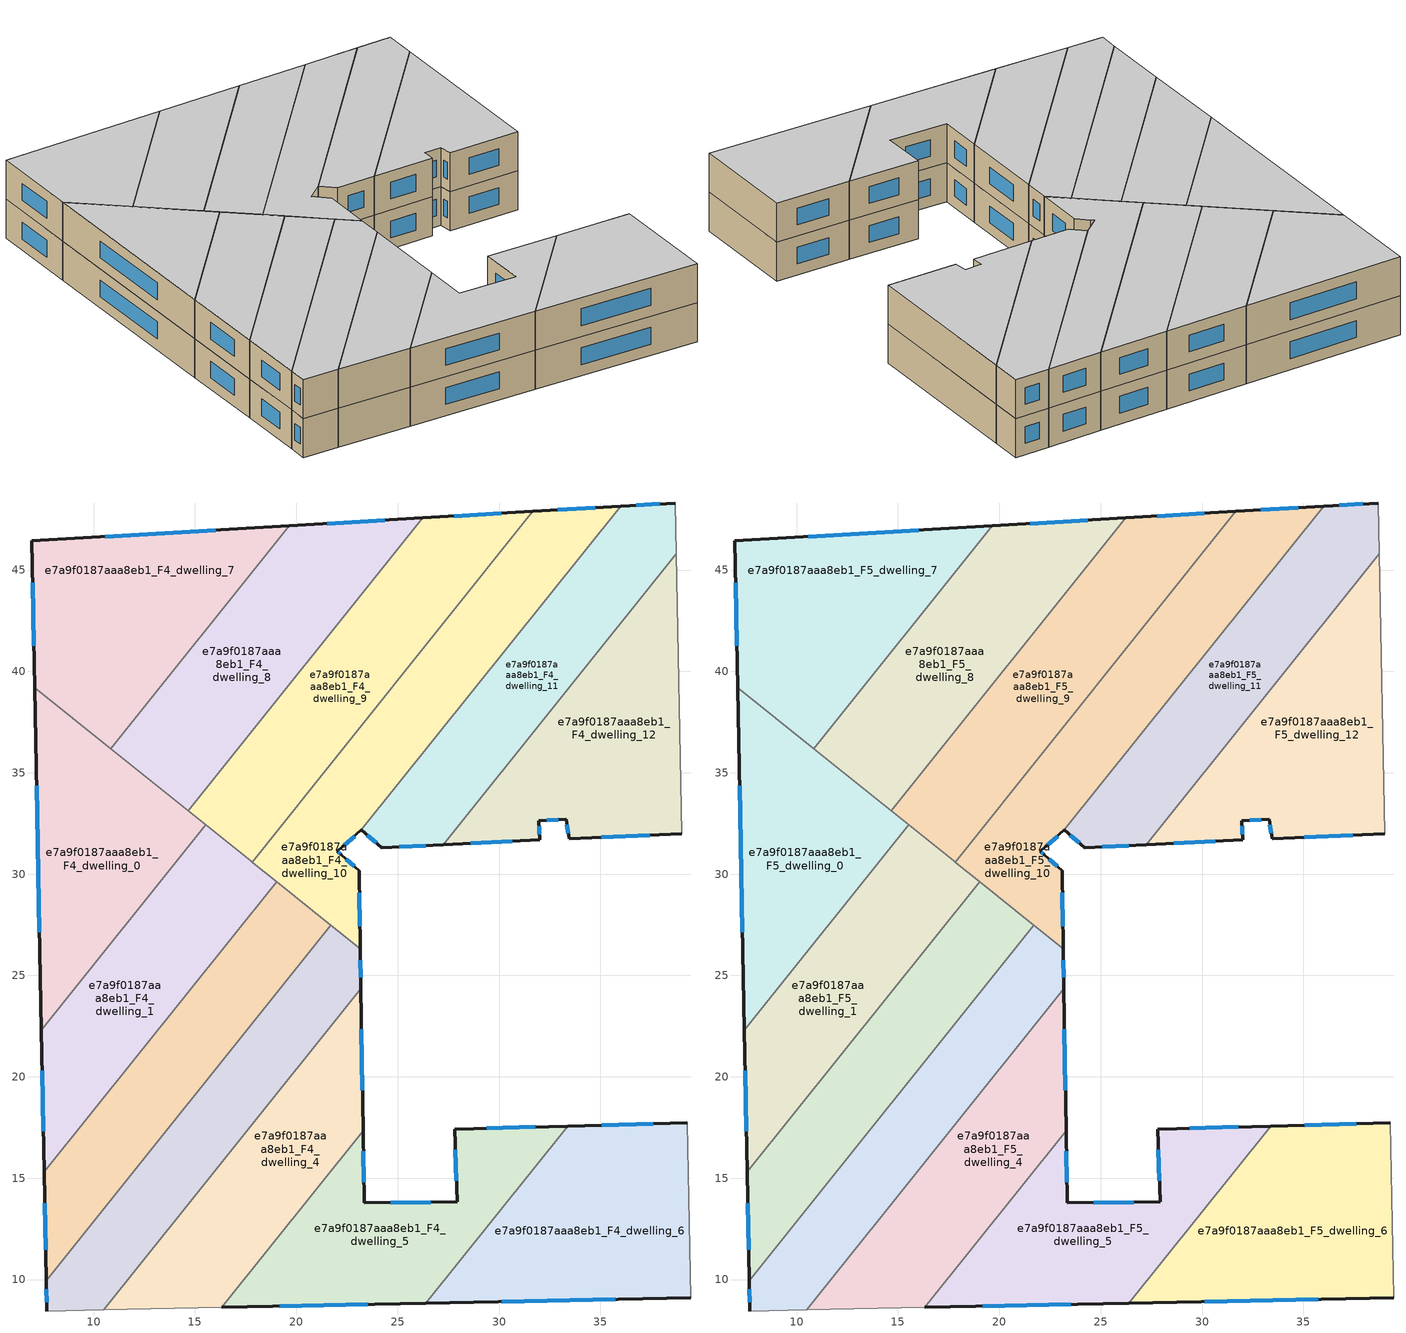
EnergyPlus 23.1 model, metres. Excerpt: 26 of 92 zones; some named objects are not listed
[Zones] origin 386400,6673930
e7a9f0187aaa8eb1_F4_dwelling_0
 floor to e7a9f0187aaa8eb1_F3_dwelling_0 (EU_floor_Construction): 15.53,32.43 7.42,22.3 7.09,39.19 z12
 wall outside (EU_wall_Construction): 7.09,39.19 7.42,22.3 z12:15
 wall to e7a9f0187aaa8eb1_F4_dwelling_1 (EU_wall_Construction): 7.42,22.3 15.53,32.43 z12:15
 wall to e7a9f0187aaa8eb1_F4_dwelling_8 (EU_wall_Construction): 14.67,33.12 10.84,36.18 z12:15
 wall to e7a9f0187aaa8eb1_F4_dwelling_7 (EU_wall_Construction): 10.84,36.18 7.09,39.19 z12:15
 wall to e7a9f0187aaa8eb1_F4_dwelling_9 (EU_wall_Construction): 15.53,32.43 14.67,33.12 z12:15
 window (EU_Window_Construction): 7.18,34.36 7.33,27.13 z12.86:14.14
e7a9f0187aaa8eb1_F4_dwelling_1
 floor to e7a9f0187aaa8eb1_F3_dwelling_1 (EU_floor_Construction): 19.02,29.63 7.56,15.31 7.42,22.3 15.53,32.43 z12
 wall outside (EU_wall_Construction): 7.42,22.3 7.56,15.31 z12:15
 wall to e7a9f0187aaa8eb1_F4_dwelling_2 (EU_wall_Construction): 7.56,15.31 19.02,29.63 z12:15
 wall to e7a9f0187aaa8eb1_F4_dwelling_9 (EU_wall_Construction): 17.82,30.6 17.74,30.66 15.53,32.43 z12:15
 wall to e7a9f0187aaa8eb1_F4_dwelling_10 (EU_wall_Construction): 19.02,29.63 17.86,30.56 17.82,30.59 z12:15
 window (EU_Window_Construction): 7.46,20.3 7.52,17.31 z12.86:14.14
e7a9f0187aaa8eb1_F4_dwelling_10
 floor to e7a9f0187aaa8eb1_F3_dwelling_10 (EU_floor_Construction): 35.99,48.15 23.21,32.18 22.02,31.13 22.22,30.95 23.1,30.17 23.15,26.33 17.86,30.56 17.82,30.59 31.67,47.89 z12
 wall outside (EU_wall_Construction): 35.99,48.15 31.67,47.89 / 23.15,26.33 23.1,30.17 22.22,30.95 22.02,31.13 23.21,32.18 z12:15
 wall to e7a9f0187aaa8eb1_F4_dwelling_9 (EU_wall_Construction): 31.67,47.89 17.82,30.59 z12:15
 wall to e7a9f0187aaa8eb1_F4_dwelling_11 (EU_wall_Construction): 23.21,32.18 35.99,48.15 z12:15
 wall to e7a9f0187aaa8eb1_F4_dwelling_2 (EU_wall_Construction): 19.02,29.63 21.71,27.49 z12:15
 wall to e7a9f0187aaa8eb1_F4_dwelling_3 (EU_wall_Construction): 21.71,27.48 23.15,26.33 z12:15
 window (EU_Window_Construction): 34.76,48.07 32.9,47.96 / 22.36,31.43 22.87,31.88 / 22.16,31 22.08,31.07 / 22.85,30.39 22.47,30.72 / 23.14,27.42 23.11,29.07 z12.86:14.14
e7a9f0187aaa8eb1_F4_dwelling_11
 floor to e7a9f0187aaa8eb1_F3_dwelling_11 (EU_floor_Construction): 38.69,48.3 38.74,45.81 27.25,31.46 24.22,31.3 23.21,32.18 35.99,48.15 z12
 wall outside (EU_wall_Construction): 38.69,48.3 35.99,48.15 / 23.21,32.18 24.22,31.3 27.25,31.46 z12:15
 wall adiabatic (EU_wall_Construction): 38.74,45.81 38.69,48.3 z12:15
 wall to e7a9f0187aaa8eb1_F4_dwelling_12 (EU_wall_Construction): 27.25,31.46 38.74,45.81 z12:15
 window (EU_Window_Construction): 37.92,48.26 36.76,48.19 / 25.09,31.34 26.38,31.41 / 23.5,31.93 23.93,31.55 z12.86:14.14
e7a9f0187aaa8eb1_F4_dwelling_12
 floor to e7a9f0187aaa8eb1_F3_dwelling_12 (EU_floor_Construction): 38.74,45.81 39.01,31.98 33.46,31.74 33.3,32.7 31.97,32.63 32,31.7 27.25,31.46 z12
 wall outside (EU_wall_Construction): 27.25,31.46 32,31.7 31.97,32.63 33.3,32.7 33.46,31.74 39.01,31.98 z12:15
 wall adiabatic (EU_wall_Construction): 39.01,31.98 38.74,45.81 z12:15
 window (EU_Window_Construction): 28.61,31.53 30.64,31.63 / 35.05,31.81 37.42,31.91 / 33.35,32.43 33.42,32.02 / 32.35,32.65 32.92,32.68 / 31.99,31.97 31.98,32.36 z12.86:14.14
e7a9f0187aaa8eb1_F4_dwelling_2
 floor to e7a9f0187aaa8eb1_F3_dwelling_2 (EU_floor_Construction): 21.71,27.49 7.66,9.94 7.56,15.31 19.02,29.63 z12
 wall outside (EU_wall_Construction): 7.56,15.31 7.66,9.94 z12:15
 wall to e7a9f0187aaa8eb1_F4_dwelling_3 (EU_wall_Construction): 7.66,9.94 21.71,27.49 z12:15
 window (EU_Window_Construction): 7.59,13.77 7.63,11.47 z12.86:14.14
e7a9f0187aaa8eb1_F4_dwelling_3
 floor to e7a9f0187aaa8eb1_F3_dwelling_3 (EU_floor_Construction): 23.15,26.33 23.18,24.34 10.5,8.51 7.69,8.45 7.66,9.94 21.71,27.49 z12
 wall outside (EU_wall_Construction): 23.18,24.34 23.15,26.33 / 7.66,9.94 7.69,8.45 z12:15
 wall to e7a9f0187aaa8eb1_F4_dwelling_4 (EU_wall_Construction): 10.5,8.51 23.18,24.34 z12:15
 wall adiabatic (EU_wall_Construction): 7.69,8.45 10.5,8.51 z12:15
 window (EU_Window_Construction): 23.17,24.91 23.16,25.76 / 7.67,9.51 7.68,8.88 z12.86:14.14
e7a9f0187aaa8eb1_F4_dwelling_4
 floor to e7a9f0187aaa8eb1_F3_dwelling_4 (EU_floor_Construction): 23.18,24.34 23.29,17.34 16.31,8.63 10.5,8.51 z12
 wall outside (EU_wall_Construction): 23.29,17.34 23.18,24.34 z12:15
 wall to e7a9f0187aaa8eb1_F4_dwelling_5 (EU_wall_Construction): 16.31,8.63 23.29,17.34 z12:15
 wall adiabatic (EU_wall_Construction): 10.5,8.51 16.31,8.63 z12:15
 window (EU_Window_Construction): 23.26,19.34 23.21,22.34 z12.86:14.14
e7a9f0187aaa8eb1_F4_dwelling_5
 floor to e7a9f0187aaa8eb1_F3_dwelling_5 (EU_floor_Construction): 33.39,17.58 26.39,8.83 16.31,8.63 23.29,17.34 23.34,13.78 27.93,13.84 27.8,17.42 z12
 wall outside (EU_wall_Construction): 16.31,8.63 26.39,8.83 / 33.39,17.58 27.8,17.42 27.93,13.84 23.34,13.78 23.29,17.34 z12:15
 wall to e7a9f0187aaa8eb1_F4_dwelling_6 (EU_wall_Construction): 26.39,8.83 33.39,17.58 z12:15
 window (EU_Window_Construction): 19.19,8.69 23.51,8.77 / 23.33,14.8 23.3,16.32 / 26.62,13.82 24.65,13.8 / 27.84,16.4 27.89,14.86 / 31.79,17.53 29.4,17.47 z12.86:14.14
e7a9f0187aaa8eb1_F4_dwelling_6
 floor to e7a9f0187aaa8eb1_F3_dwelling_6 (EU_floor_Construction): 39.29,17.73 39.46,9.1 26.39,8.83 33.39,17.58 z12
 wall outside (EU_wall_Construction): 26.39,8.83 39.46,9.1 / 39.29,17.73 33.39,17.58 z12:15
 wall adiabatic (EU_wall_Construction): 39.46,9.1 39.29,17.73 z12:15
 window (EU_Window_Construction): 30.12,8.91 35.72,9.03 / 37.6,17.69 35.07,17.62 z12.86:14.14
e7a9f0187aaa8eb1_F4_dwelling_7
 floor to e7a9f0187aaa8eb1_F3_dwelling_7 (EU_floor_Construction): 19.65,47.18 10.84,36.18 7.09,39.19 6.95,46.43 z12
 wall outside (EU_wall_Construction): 19.65,47.18 6.95,46.43 7.09,39.19 z12:15
 wall to e7a9f0187aaa8eb1_F4_dwelling_8 (EU_wall_Construction): 10.84,36.18 19.65,47.18 z12:15
 window (EU_Window_Construction): 6.99,44.36 7.05,41.26 / 16.02,46.97 10.58,46.65 z12.86:14.14
e7a9f0187aaa8eb1_F4_dwelling_8
 floor to e7a9f0187aaa8eb1_F3_dwelling_8 (EU_floor_Construction): 26.24,47.57 14.67,33.12 10.84,36.18 19.65,47.18 z12
 wall outside (EU_wall_Construction): 26.24,47.57 19.65,47.18 z12:15
 wall to e7a9f0187aaa8eb1_F4_dwelling_9 (EU_wall_Construction): 14.67,33.12 26.24,47.57 z12:15
 window (EU_Window_Construction): 24.35,47.46 21.53,47.29 z12.86:14.14
e7a9f0187aaa8eb1_F4_dwelling_9
 floor to e7a9f0187aaa8eb1_F3_dwelling_9 (EU_floor_Construction): 31.67,47.89 17.82,30.59 17.74,30.66 14.67,33.12 26.24,47.57 z12
 wall outside (EU_wall_Construction): 31.67,47.89 26.24,47.57 z12:15
 window (EU_Window_Construction): 30.12,47.8 27.79,47.66 z12.86:14.14
e7a9f0187aaa8eb1_F5_dwelling_0
 floor to e7a9f0187aaa8eb1_F4_dwelling_0 (EU_floor_Construction): 15.53,32.43 7.42,22.3 7.09,39.19 z15
 wall outside (EU_wall_Construction): 7.09,39.19 7.42,22.3 z15:18
 wall to e7a9f0187aaa8eb1_F5_dwelling_1 (EU_wall_Construction): 7.42,22.3 15.53,32.43 z15:18
 wall to e7a9f0187aaa8eb1_F5_dwelling_8 (EU_wall_Construction): 14.67,33.12 10.84,36.18 z15:18
 wall to e7a9f0187aaa8eb1_F5_dwelling_7 (EU_wall_Construction): 10.84,36.18 7.09,39.19 z15:18
 wall to e7a9f0187aaa8eb1_F5_dwelling_9 (EU_wall_Construction): 15.53,32.43 14.67,33.12 z15:18
 window (EU_Window_Construction): 7.18,34.36 7.33,27.13 z15.86:17.14
 ceiling to e7a9f0187aaa8eb1_F6_dwelling_0 (EU_floor_Construction): 7.42,22.3 15.53,32.43 7.09,39.19 z18
e7a9f0187aaa8eb1_F5_dwelling_1
 floor to e7a9f0187aaa8eb1_F4_dwelling_1 (EU_floor_Construction): 19.02,29.63 7.56,15.31 7.42,22.3 15.53,32.43 z15
 wall outside (EU_wall_Construction): 7.42,22.3 7.56,15.31 z15:18
 wall to e7a9f0187aaa8eb1_F5_dwelling_2 (EU_wall_Construction): 7.56,15.31 19.02,29.63 z15:18
 wall to e7a9f0187aaa8eb1_F5_dwelling_9 (EU_wall_Construction): 17.82,30.6 17.74,30.66 15.53,32.43 z15:18
 wall to e7a9f0187aaa8eb1_F5_dwelling_10 (EU_wall_Construction): 19.02,29.63 17.86,30.56 17.82,30.59 z15:18
 window (EU_Window_Construction): 7.46,20.3 7.52,17.31 z15.86:17.14
 ceiling to e7a9f0187aaa8eb1_F6_dwelling_1 (EU_floor_Construction): 7.56,15.31 19.02,29.63 15.53,32.43 7.42,22.3 z18
e7a9f0187aaa8eb1_F5_dwelling_10
 floor to e7a9f0187aaa8eb1_F4_dwelling_10 (EU_floor_Construction): 35.99,48.15 23.21,32.18 22.02,31.13 22.22,30.95 23.1,30.17 23.15,26.33 17.86,30.56 17.82,30.59 31.67,47.89 z15
 wall outside (EU_wall_Construction): 35.99,48.15 31.67,47.89 / 23.15,26.33 23.1,30.17 22.22,30.95 22.02,31.13 23.21,32.18 z15:18
 wall to e7a9f0187aaa8eb1_F5_dwelling_9 (EU_wall_Construction): 31.67,47.89 17.82,30.59 z15:18
 wall to e7a9f0187aaa8eb1_F5_dwelling_11 (EU_wall_Construction): 23.21,32.18 35.99,48.15 z15:18
 wall to e7a9f0187aaa8eb1_F5_dwelling_2 (EU_wall_Construction): 19.02,29.63 21.71,27.49 z15:18
 wall to e7a9f0187aaa8eb1_F5_dwelling_3 (EU_wall_Construction): 21.71,27.48 23.15,26.33 z15:18
 window (EU_Window_Construction): 34.76,48.07 32.9,47.96 / 22.36,31.43 22.87,31.88 / 22.16,31 22.08,31.07 / 22.85,30.39 22.47,30.72 / 23.14,27.42 23.11,29.07 z15.86:17.14
 ceiling to e7a9f0187aaa8eb1_F6_dwelling_10 (EU_floor_Construction): 23.15,26.33 23.1,30.17 22.22,30.95 22.02,31.13 23.21,32.18 35.99,48.15 31.67,47.89 17.82,30.59 17.86,30.56 z18
e7a9f0187aaa8eb1_F5_dwelling_11
 floor to e7a9f0187aaa8eb1_F4_dwelling_11 (EU_floor_Construction): 38.69,48.3 38.74,45.81 27.25,31.46 24.22,31.3 23.21,32.18 35.99,48.15 z15
 wall outside (EU_wall_Construction): 38.69,48.3 35.99,48.15 / 23.21,32.18 24.22,31.3 27.25,31.46 z15:18
 wall adiabatic (EU_wall_Construction): 38.74,45.81 38.69,48.3 z15:18
 wall to e7a9f0187aaa8eb1_F5_dwelling_12 (EU_wall_Construction): 27.25,31.46 38.74,45.81 z15:18
 window (EU_Window_Construction): 37.92,48.26 36.76,48.19 / 25.09,31.34 26.38,31.41 / 23.5,31.93 23.93,31.55 z15.86:17.14
 ceiling to e7a9f0187aaa8eb1_F6_dwelling_11 (EU_floor_Construction): 27.25,31.46 38.74,45.81 38.69,48.3 35.99,48.15 23.21,32.18 24.22,31.3 z18
e7a9f0187aaa8eb1_F5_dwelling_12
 floor to e7a9f0187aaa8eb1_F4_dwelling_12 (EU_floor_Construction): 38.74,45.81 39.01,31.98 33.46,31.74 33.3,32.7 31.97,32.63 32,31.7 27.25,31.46 z15
 wall outside (EU_wall_Construction): 27.25,31.46 32,31.7 31.97,32.63 33.3,32.7 33.46,31.74 39.01,31.98 z15:18
 wall adiabatic (EU_wall_Construction): 39.01,31.98 38.74,45.81 z15:18
 window (EU_Window_Construction): 28.61,31.53 30.64,31.63 / 35.05,31.81 37.42,31.91 / 33.35,32.43 33.42,32.02 / 32.35,32.65 32.92,32.68 / 31.99,31.97 31.98,32.36 z15.86:17.14
 ceiling to e7a9f0187aaa8eb1_F6_dwelling_12 (EU_floor_Construction): 39.01,31.98 38.74,45.81 27.25,31.46 32,31.7 31.97,32.63 33.3,32.7 33.46,31.74 z18
e7a9f0187aaa8eb1_F5_dwelling_2
 floor to e7a9f0187aaa8eb1_F4_dwelling_2 (EU_floor_Construction): 21.71,27.49 7.66,9.94 7.56,15.31 19.02,29.63 z15
 wall outside (EU_wall_Construction): 7.56,15.31 7.66,9.94 z15:18
 wall to e7a9f0187aaa8eb1_F5_dwelling_3 (EU_wall_Construction): 7.66,9.94 21.71,27.49 z15:18
 window (EU_Window_Construction): 7.59,13.77 7.63,11.47 z15.86:17.14
 ceiling to e7a9f0187aaa8eb1_F6_dwelling_2 (EU_floor_Construction): 7.66,9.94 21.71,27.49 19.02,29.63 7.56,15.31 z18
e7a9f0187aaa8eb1_F5_dwelling_3
 floor to e7a9f0187aaa8eb1_F4_dwelling_3 (EU_floor_Construction): 23.15,26.33 23.18,24.34 10.5,8.51 7.69,8.45 7.66,9.94 21.71,27.49 z15
 wall outside (EU_wall_Construction): 23.18,24.34 23.15,26.33 / 7.66,9.94 7.69,8.45 z15:18
 wall to e7a9f0187aaa8eb1_F5_dwelling_4 (EU_wall_Construction): 10.5,8.51 23.18,24.34 z15:18
 wall adiabatic (EU_wall_Construction): 7.69,8.45 10.5,8.51 z15:18
 window (EU_Window_Construction): 23.17,24.91 23.16,25.76 / 7.67,9.51 7.68,8.88 z15.86:17.14
 ceiling to e7a9f0187aaa8eb1_F6_dwelling_3 (EU_floor_Construction): 10.5,8.51 23.18,24.34 23.15,26.33 21.71,27.49 7.66,9.94 7.69,8.45 z18
e7a9f0187aaa8eb1_F5_dwelling_4
 floor to e7a9f0187aaa8eb1_F4_dwelling_4 (EU_floor_Construction): 23.18,24.34 23.29,17.34 16.31,8.63 10.5,8.51 z15
 wall outside (EU_wall_Construction): 23.29,17.34 23.18,24.34 z15:18
 wall to e7a9f0187aaa8eb1_F5_dwelling_5 (EU_wall_Construction): 16.31,8.63 23.29,17.34 z15:18
 wall adiabatic (EU_wall_Construction): 10.5,8.51 16.31,8.63 z15:18
 window (EU_Window_Construction): 23.26,19.34 23.21,22.34 z15.86:17.14
 ceiling to e7a9f0187aaa8eb1_F6_dwelling_4 (EU_floor_Construction): 16.31,8.63 23.29,17.34 23.18,24.34 10.5,8.51 z18
e7a9f0187aaa8eb1_F5_dwelling_5
 floor to e7a9f0187aaa8eb1_F4_dwelling_5 (EU_floor_Construction): 33.39,17.58 26.39,8.83 16.31,8.63 23.29,17.34 23.34,13.78 27.93,13.84 27.8,17.42 z15
 wall outside (EU_wall_Construction): 16.31,8.63 26.39,8.83 / 33.39,17.58 27.8,17.42 27.93,13.84 23.34,13.78 23.29,17.34 z15:18
 wall to e7a9f0187aaa8eb1_F5_dwelling_6 (EU_wall_Construction): 26.39,8.83 33.39,17.58 z15:18
 window (EU_Window_Construction): 19.19,8.69 23.51,8.77 / 23.33,14.8 23.3,16.32 / 26.62,13.82 24.65,13.8 / 27.84,16.4 27.89,14.86 / 31.79,17.53 29.4,17.47 z15.86:17.14
 ceiling to e7a9f0187aaa8eb1_F6_dwelling_5 (EU_floor_Construction): 26.39,8.83 33.39,17.58 27.8,17.42 27.93,13.84 23.34,13.78 23.29,17.34 16.31,8.63 z18
e7a9f0187aaa8eb1_F5_dwelling_6
 floor to e7a9f0187aaa8eb1_F4_dwelling_6 (EU_floor_Construction): 39.29,17.73 39.46,9.1 26.39,8.83 33.39,17.58 z15
 wall outside (EU_wall_Construction): 26.39,8.83 39.46,9.1 / 39.29,17.73 33.39,17.58 z15:18
 wall adiabatic (EU_wall_Construction): 39.46,9.1 39.29,17.73 z15:18
 window (EU_Window_Construction): 30.12,8.91 35.72,9.03 / 37.6,17.69 35.07,17.62 z15.86:17.14
 ceiling to e7a9f0187aaa8eb1_F6_dwelling_6 (EU_floor_Construction): 39.46,9.1 39.29,17.73 33.39,17.58 26.39,8.83 z18
e7a9f0187aaa8eb1_F5_dwelling_7
 floor to e7a9f0187aaa8eb1_F4_dwelling_7 (EU_floor_Construction): 19.65,47.18 10.84,36.18 7.09,39.19 6.95,46.43 z15
 wall outside (EU_wall_Construction): 19.65,47.18 6.95,46.43 7.09,39.19 z15:18
 wall to e7a9f0187aaa8eb1_F5_dwelling_8 (EU_wall_Construction): 10.84,36.18 19.65,47.18 z15:18
 window (EU_Window_Construction): 6.99,44.36 7.05,41.26 / 16.02,46.97 10.58,46.65 z15.86:17.14
 ceiling to e7a9f0187aaa8eb1_F6_dwelling_7 (EU_floor_Construction): 10.84,36.18 19.65,47.18 6.95,46.43 7.09,39.19 z18
e7a9f0187aaa8eb1_F5_dwelling_8
 floor to e7a9f0187aaa8eb1_F4_dwelling_8 (EU_floor_Construction): 26.24,47.57 14.67,33.12 10.84,36.18 19.65,47.18 z15
 wall outside (EU_wall_Construction): 26.24,47.57 19.65,47.18 z15:18
 wall to e7a9f0187aaa8eb1_F5_dwelling_9 (EU_wall_Construction): 14.67,33.12 26.24,47.57 z15:18
 window (EU_Window_Construction): 24.35,47.46 21.53,47.29 z15.86:17.14
 ceiling to e7a9f0187aaa8eb1_F6_dwelling_8 (EU_floor_Construction): 14.67,33.12 26.24,47.57 19.65,47.18 10.84,36.18 z18
e7a9f0187aaa8eb1_F5_dwelling_9
 floor to e7a9f0187aaa8eb1_F4_dwelling_9 (EU_floor_Construction): 31.67,47.89 17.82,30.59 17.74,30.66 14.67,33.12 26.24,47.57 z15
 wall outside (EU_wall_Construction): 31.67,47.89 26.24,47.57 z15:18
 window (EU_Window_Construction): 30.12,47.8 27.79,47.66 z15.86:17.14
 ceiling to e7a9f0187aaa8eb1_F6_dwelling_9 (EU_floor_Construction): 17.82,30.59 31.67,47.89 26.24,47.57 14.67,33.12 17.74,30.66 z18
[Building]
EU S2 Campaign: North Axis=0; Terrain=City; Solar Distribution=FullExterior
[Site:Location]
Helsinki-Vantaa.AP: Latitude=60.317; Longitude=24.963; Time Zone=2; Elevation=54.6
[SizingPeriod:WeatherFileDays]
AnnualSizingPeriod: Begin Month=1; Begin Day of Month=1; End Month=12; End Day of Month=31; Day of Week for Start Day=Monday; Use Weather File Daylight Saving Period=No; Use Weather File Rain and Snow Indicators=No
[MATERIAL]
EU_InternalMass_Material: Roughness=MediumRough; Thickness=0.1; Conductivity=1; Density=1800; Specific Heat=900; Thermal Absorptance=0.9; Solar Absorptance=0.7; Visible Absorptance=0.7
[MATERIAL:NOMASS] Roughness=MediumRough; Thermal Absorptance=0.9; Solar Absorptance=0.7; Visible Absorptance=0.7
Name | Thermal Resistance
EU_wall_NoMass | 1.10183
EU_floor_NoMass | 1.70606
[WINDOWMATERIAL:SIMPLEGLAZINGSYSTEM]
EU_Window_SimpleGlazing: UFactor=3.11035; Solar Heat Gain Coefficient=0.8; Visible Transmittance=0.8
[CONSTRUCTION]
EU_wall_Construction: EU_wall_NoMass
EU_floor_Construction: EU_floor_NoMass
EU_Window_Construction: EU_Window_SimpleGlazing
EU_InternalMass_Construction: EU_InternalMass_Material
[ZONE] Type=1; Multiplier=1; Ceiling Height=autocalculate; Floor Area=autocalculate; Part of Total Floor Area=Yes
Name | Volume
e7a9f0187aaa8eb1_F4_dwelling_0; e7a9f0187aaa8eb1_F5_dwelling_0 | 210.416
e7a9f0187aaa8eb1_F4_dwelling_1; e7a9f0187aaa8eb1_F5_dwelling_1 | 210.393
e7a9f0187aaa8eb1_F4_dwelling_10; e7a9f0187aaa8eb1_F5_dwelling_10 | 248.413
e7a9f0187aaa8eb1_F4_dwelling_11; e7a9f0187aaa8eb1_F5_dwelling_11 | 224.446
e7a9f0187aaa8eb1_F4_dwelling_12; e7a9f0187aaa8eb1_F5_dwelling_12 | 239.722
e7a9f0187aaa8eb1_F4_dwelling_2; e7a9f0187aaa8eb1_F5_dwelling_2 | 210.441
e7a9f0187aaa8eb1_F4_dwelling_3; e7a9f0187aaa8eb1_F5_dwelling_3 | 210.337
e7a9f0187aaa8eb1_F4_dwelling_4; e7a9f0187aaa8eb1_F5_dwelling_4 | 210.442
e7a9f0187aaa8eb1_F4_dwelling_5; e7a9f0187aaa8eb1_F5_dwelling_5 | 210.401
e7a9f0187aaa8eb1_F4_dwelling_6; e7a9f0187aaa8eb1_F5_dwelling_6 | 244.841
e7a9f0187aaa8eb1_F4_dwelling_7; e7a9f0187aaa8eb1_F5_dwelling_7 | 239.71
e7a9f0187aaa8eb1_F4_dwelling_8; e7a9f0187aaa8eb1_F5_dwelling_8 | 239.759
e7a9f0187aaa8eb1_F4_dwelling_9; e7a9f0187aaa8eb1_F5_dwelling_9 | 246.39
[INTERNALMASS] Construction=EU_InternalMass_Construction
Name | Zone or ZoneList | Surface Area
e7a9f0187aaa8eb1_F4_dwelling_0_EU_InternalMass | e7a9f0187aaa8eb1_F4_dwelling_0 | 70.139
e7a9f0187aaa8eb1_F4_dwelling_1_EU_InternalMass | e7a9f0187aaa8eb1_F4_dwelling_1 | 70.1312
e7a9f0187aaa8eb1_F4_dwelling_2_EU_InternalMass | e7a9f0187aaa8eb1_F4_dwelling_2 | 70.1471
e7a9f0187aaa8eb1_F4_dwelling_3_EU_InternalMass | e7a9f0187aaa8eb1_F4_dwelling_3 | 70.1124
e7a9f0187aaa8eb1_F4_dwelling_4_EU_InternalMass | e7a9f0187aaa8eb1_F4_dwelling_4 | 70.1472
e7a9f0187aaa8eb1_F4_dwelling_5_EU_InternalMass | e7a9f0187aaa8eb1_F4_dwelling_5 | 70.1334
e7a9f0187aaa8eb1_F4_dwelling_6_EU_InternalMass | e7a9f0187aaa8eb1_F4_dwelling_6 | 81.6139
e7a9f0187aaa8eb1_F4_dwelling_7_EU_InternalMass | e7a9f0187aaa8eb1_F4_dwelling_7 | 79.9035
e7a9f0187aaa8eb1_F4_dwelling_8_EU_InternalMass | e7a9f0187aaa8eb1_F4_dwelling_8 | 79.9198
e7a9f0187aaa8eb1_F4_dwelling_9_EU_InternalMass | e7a9f0187aaa8eb1_F4_dwelling_9 | 82.1345
e7a9f0187aaa8eb1_F4_dwelling_10_EU_InternalMass | e7a9f0187aaa8eb1_F4_dwelling_10 | 82.8001
e7a9f0187aaa8eb1_F4_dwelling_11_EU_InternalMass | e7a9f0187aaa8eb1_F4_dwelling_11 | 74.8151
e7a9f0187aaa8eb1_F4_dwelling_12_EU_InternalMass | e7a9f0187aaa8eb1_F4_dwelling_12 | 79.9078
e7a9f0187aaa8eb1_F5_dwelling_0_EU_InternalMass | e7a9f0187aaa8eb1_F5_dwelling_0 | 70.139
e7a9f0187aaa8eb1_F5_dwelling_1_EU_InternalMass | e7a9f0187aaa8eb1_F5_dwelling_1 | 70.1312
e7a9f0187aaa8eb1_F5_dwelling_2_EU_InternalMass | e7a9f0187aaa8eb1_F5_dwelling_2 | 70.1471
e7a9f0187aaa8eb1_F5_dwelling_3_EU_InternalMass | e7a9f0187aaa8eb1_F5_dwelling_3 | 70.1124
e7a9f0187aaa8eb1_F5_dwelling_4_EU_InternalMass | e7a9f0187aaa8eb1_F5_dwelling_4 | 70.1472
e7a9f0187aaa8eb1_F5_dwelling_5_EU_InternalMass | e7a9f0187aaa8eb1_F5_dwelling_5 | 70.1334
e7a9f0187aaa8eb1_F5_dwelling_6_EU_InternalMass | e7a9f0187aaa8eb1_F5_dwelling_6 | 81.6139
e7a9f0187aaa8eb1_F5_dwelling_7_EU_InternalMass | e7a9f0187aaa8eb1_F5_dwelling_7 | 79.9035
e7a9f0187aaa8eb1_F5_dwelling_8_EU_InternalMass | e7a9f0187aaa8eb1_F5_dwelling_8 | 79.9198
e7a9f0187aaa8eb1_F5_dwelling_9_EU_InternalMass | e7a9f0187aaa8eb1_F5_dwelling_9 | 82.1345
e7a9f0187aaa8eb1_F5_dwelling_10_EU_InternalMass | e7a9f0187aaa8eb1_F5_dwelling_10 | 82.8001
e7a9f0187aaa8eb1_F5_dwelling_11_EU_InternalMass | e7a9f0187aaa8eb1_F5_dwelling_11 | 74.8151
e7a9f0187aaa8eb1_F5_dwelling_12_EU_InternalMass | e7a9f0187aaa8eb1_F5_dwelling_12 | 79.9078
[OTHEREQUIPMENT] Fuel Type=Electricity; Design Level Calculation Method=Watts/Area; Power per Zone Floor Area=1; Fraction Latent=0; Fraction Radiant=0; Fraction Lost=0; Carbon Dioxide Generation Rate=0; EndUse Subcategory=EU_Step8_InternalGains
Name | Zone or ZoneList or Space or SpaceList | Schedule
EU_Step8_InternalGain_e7a9f0187aaa8eb1_F4_dwelling_0_f000 | e7a9f0187aaa8eb1_F4_dwelling_0 | EU_Step8_GainSchedule_e7a9f0187aaa8eb1_F4_dwelling_0_f000
EU_Step8_InternalGain_e7a9f0187aaa8eb1_F4_dwelling_1_f000 | e7a9f0187aaa8eb1_F4_dwelling_1 | EU_Step8_GainSchedule_e7a9f0187aaa8eb1_F4_dwelling_1_f000
EU_Step8_InternalGain_e7a9f0187aaa8eb1_F4_dwelling_2_f000 | e7a9f0187aaa8eb1_F4_dwelling_2 | EU_Step8_GainSchedule_e7a9f0187aaa8eb1_F4_dwelling_2_f000
EU_Step8_InternalGain_e7a9f0187aaa8eb1_F4_dwelling_3_f000 | e7a9f0187aaa8eb1_F4_dwelling_3 | EU_Step8_GainSchedule_e7a9f0187aaa8eb1_F4_dwelling_3_f000
EU_Step8_InternalGain_e7a9f0187aaa8eb1_F4_dwelling_4_f000 | e7a9f0187aaa8eb1_F4_dwelling_4 | EU_Step8_GainSchedule_e7a9f0187aaa8eb1_F4_dwelling_4_f000
EU_Step8_InternalGain_e7a9f0187aaa8eb1_F4_dwelling_5_f000 | e7a9f0187aaa8eb1_F4_dwelling_5 | EU_Step8_GainSchedule_e7a9f0187aaa8eb1_F4_dwelling_5_f000
EU_Step8_InternalGain_e7a9f0187aaa8eb1_F4_dwelling_6_f000 | e7a9f0187aaa8eb1_F4_dwelling_6 | EU_Step8_GainSchedule_e7a9f0187aaa8eb1_F4_dwelling_6_f000
EU_Step8_InternalGain_e7a9f0187aaa8eb1_F4_dwelling_7_f000 | e7a9f0187aaa8eb1_F4_dwelling_7 | EU_Step8_GainSchedule_e7a9f0187aaa8eb1_F4_dwelling_7_f000
EU_Step8_InternalGain_e7a9f0187aaa8eb1_F4_dwelling_8_f000 | e7a9f0187aaa8eb1_F4_dwelling_8 | EU_Step8_GainSchedule_e7a9f0187aaa8eb1_F4_dwelling_8_f000
EU_Step8_InternalGain_e7a9f0187aaa8eb1_F4_dwelling_9_f000 | e7a9f0187aaa8eb1_F4_dwelling_9 | EU_Step8_GainSchedule_e7a9f0187aaa8eb1_F4_dwelling_9_f000
EU_Step8_InternalGain_e7a9f0187aaa8eb1_F4_dwelling_10_f000 | e7a9f0187aaa8eb1_F4_dwelling_10 | EU_Step8_GainSchedule_e7a9f0187aaa8eb1_F4_dwelling_10_f000
EU_Step8_InternalGain_e7a9f0187aaa8eb1_F4_dwelling_11_f000 | e7a9f0187aaa8eb1_F4_dwelling_11 | EU_Step8_GainSchedule_e7a9f0187aaa8eb1_F4_dwelling_11_f000
EU_Step8_InternalGain_e7a9f0187aaa8eb1_F4_dwelling_12_f000 | e7a9f0187aaa8eb1_F4_dwelling_12 | EU_Step8_GainSchedule_e7a9f0187aaa8eb1_F4_dwelling_12_f000
EU_Step8_InternalGain_e7a9f0187aaa8eb1_F5_dwelling_0_f000 | e7a9f0187aaa8eb1_F5_dwelling_0 | EU_Step8_GainSchedule_e7a9f0187aaa8eb1_F5_dwelling_0_f000
EU_Step8_InternalGain_e7a9f0187aaa8eb1_F5_dwelling_1_f000 | e7a9f0187aaa8eb1_F5_dwelling_1 | EU_Step8_GainSchedule_e7a9f0187aaa8eb1_F5_dwelling_1_f000
EU_Step8_InternalGain_e7a9f0187aaa8eb1_F5_dwelling_2_f000 | e7a9f0187aaa8eb1_F5_dwelling_2 | EU_Step8_GainSchedule_e7a9f0187aaa8eb1_F5_dwelling_2_f000
EU_Step8_InternalGain_e7a9f0187aaa8eb1_F5_dwelling_3_f000 | e7a9f0187aaa8eb1_F5_dwelling_3 | EU_Step8_GainSchedule_e7a9f0187aaa8eb1_F5_dwelling_3_f000
EU_Step8_InternalGain_e7a9f0187aaa8eb1_F5_dwelling_4_f000 | e7a9f0187aaa8eb1_F5_dwelling_4 | EU_Step8_GainSchedule_e7a9f0187aaa8eb1_F5_dwelling_4_f000
EU_Step8_InternalGain_e7a9f0187aaa8eb1_F5_dwelling_5_f000 | e7a9f0187aaa8eb1_F5_dwelling_5 | EU_Step8_GainSchedule_e7a9f0187aaa8eb1_F5_dwelling_5_f000
EU_Step8_InternalGain_e7a9f0187aaa8eb1_F5_dwelling_6_f000 | e7a9f0187aaa8eb1_F5_dwelling_6 | EU_Step8_GainSchedule_e7a9f0187aaa8eb1_F5_dwelling_6_f000
EU_Step8_InternalGain_e7a9f0187aaa8eb1_F5_dwelling_7_f000 | e7a9f0187aaa8eb1_F5_dwelling_7 | EU_Step8_GainSchedule_e7a9f0187aaa8eb1_F5_dwelling_7_f000
EU_Step8_InternalGain_e7a9f0187aaa8eb1_F5_dwelling_8_f000 | e7a9f0187aaa8eb1_F5_dwelling_8 | EU_Step8_GainSchedule_e7a9f0187aaa8eb1_F5_dwelling_8_f000
EU_Step8_InternalGain_e7a9f0187aaa8eb1_F5_dwelling_9_f000 | e7a9f0187aaa8eb1_F5_dwelling_9 | EU_Step8_GainSchedule_e7a9f0187aaa8eb1_F5_dwelling_9_f000
EU_Step8_InternalGain_e7a9f0187aaa8eb1_F5_dwelling_10_f000 | e7a9f0187aaa8eb1_F5_dwelling_10 | EU_Step8_GainSchedule_e7a9f0187aaa8eb1_F5_dwelling_10_f000
EU_Step8_InternalGain_e7a9f0187aaa8eb1_F5_dwelling_11_f000 | e7a9f0187aaa8eb1_F5_dwelling_11 | EU_Step8_GainSchedule_e7a9f0187aaa8eb1_F5_dwelling_11_f000
EU_Step8_InternalGain_e7a9f0187aaa8eb1_F5_dwelling_12_f000 | e7a9f0187aaa8eb1_F5_dwelling_12 | EU_Step8_GainSchedule_e7a9f0187aaa8eb1_F5_dwelling_12_f000
[ZONEVENTILATION:DESIGNFLOWRATE] Schedule=EU_AlwaysOn; Design Flow Rate Calculation Method=AirChanges/Hour; Air Changes per Hour=0.756316; Ventilation Type=Natural; Fan Pressure Rise=0; Fan Total Efficiency=1; Constant Term Coefficient=1; Temperature Term Coefficient=0; Velocity Term Coefficient=0; Velocity Squared Term Coefficient=0; Minimum Indoor Temperature=-100; Maximum Indoor Temperature=100; Delta Temperature=-100; Minimum Outdoor Temperature=-100; Maximum Outdoor Temperature=100; Maximum Wind Speed=40
Name | Zone or ZoneList or Space or SpaceList
EU_ConstantAir_e7a9f0187aaa8eb1_F4_dwelling_0 | e7a9f0187aaa8eb1_F4_dwelling_0
EU_ConstantAir_e7a9f0187aaa8eb1_F4_dwelling_1 | e7a9f0187aaa8eb1_F4_dwelling_1
EU_ConstantAir_e7a9f0187aaa8eb1_F4_dwelling_2 | e7a9f0187aaa8eb1_F4_dwelling_2
EU_ConstantAir_e7a9f0187aaa8eb1_F4_dwelling_3 | e7a9f0187aaa8eb1_F4_dwelling_3
EU_ConstantAir_e7a9f0187aaa8eb1_F4_dwelling_4 | e7a9f0187aaa8eb1_F4_dwelling_4
EU_ConstantAir_e7a9f0187aaa8eb1_F4_dwelling_5 | e7a9f0187aaa8eb1_F4_dwelling_5
EU_ConstantAir_e7a9f0187aaa8eb1_F4_dwelling_6 | e7a9f0187aaa8eb1_F4_dwelling_6
EU_ConstantAir_e7a9f0187aaa8eb1_F4_dwelling_7 | e7a9f0187aaa8eb1_F4_dwelling_7
EU_ConstantAir_e7a9f0187aaa8eb1_F4_dwelling_8 | e7a9f0187aaa8eb1_F4_dwelling_8
EU_ConstantAir_e7a9f0187aaa8eb1_F4_dwelling_9 | e7a9f0187aaa8eb1_F4_dwelling_9
EU_ConstantAir_e7a9f0187aaa8eb1_F4_dwelling_10 | e7a9f0187aaa8eb1_F4_dwelling_10
EU_ConstantAir_e7a9f0187aaa8eb1_F4_dwelling_11 | e7a9f0187aaa8eb1_F4_dwelling_11
EU_ConstantAir_e7a9f0187aaa8eb1_F4_dwelling_12 | e7a9f0187aaa8eb1_F4_dwelling_12
EU_ConstantAir_e7a9f0187aaa8eb1_F5_dwelling_0 | e7a9f0187aaa8eb1_F5_dwelling_0
EU_ConstantAir_e7a9f0187aaa8eb1_F5_dwelling_1 | e7a9f0187aaa8eb1_F5_dwelling_1
EU_ConstantAir_e7a9f0187aaa8eb1_F5_dwelling_2 | e7a9f0187aaa8eb1_F5_dwelling_2
EU_ConstantAir_e7a9f0187aaa8eb1_F5_dwelling_3 | e7a9f0187aaa8eb1_F5_dwelling_3
EU_ConstantAir_e7a9f0187aaa8eb1_F5_dwelling_4 | e7a9f0187aaa8eb1_F5_dwelling_4
EU_ConstantAir_e7a9f0187aaa8eb1_F5_dwelling_5 | e7a9f0187aaa8eb1_F5_dwelling_5
EU_ConstantAir_e7a9f0187aaa8eb1_F5_dwelling_6 | e7a9f0187aaa8eb1_F5_dwelling_6
EU_ConstantAir_e7a9f0187aaa8eb1_F5_dwelling_7 | e7a9f0187aaa8eb1_F5_dwelling_7
EU_ConstantAir_e7a9f0187aaa8eb1_F5_dwelling_8 | e7a9f0187aaa8eb1_F5_dwelling_8
EU_ConstantAir_e7a9f0187aaa8eb1_F5_dwelling_9 | e7a9f0187aaa8eb1_F5_dwelling_9
EU_ConstantAir_e7a9f0187aaa8eb1_F5_dwelling_10 | e7a9f0187aaa8eb1_F5_dwelling_10
EU_ConstantAir_e7a9f0187aaa8eb1_F5_dwelling_11 | e7a9f0187aaa8eb1_F5_dwelling_11
EU_ConstantAir_e7a9f0187aaa8eb1_F5_dwelling_12 | e7a9f0187aaa8eb1_F5_dwelling_12
[HVACTEMPLATE:ZONE:IDEALLOADSAIRSYSTEM] System Availability Schedule=EU_AlwaysOn; Maximum Heating Supply Air Temperature=50; Minimum Cooling Supply Air Temperature=13; Maximum Heating Supply Air Humidity Ratio=0.0156; Minimum Cooling Supply Air Humidity Ratio=0.0077; Heating Limit=NoLimit; Cooling Limit=NoLimit; Heating Availability Schedule=EU_AlwaysOn; Cooling Availability Schedule=EU_CoolingOff; Dehumidification Control Type=ConstantSensibleHeatRatio; Cooling Sensible Heat Ratio=0.7; Dehumidification Setpoint=60; Humidification Control Type=None; Humidification Setpoint=30; Outdoor Air Method=None; Outdoor Air Flow Rate per Person=0.00944; Outdoor Air Flow Rate per Zone Floor Area=0; Outdoor Air Flow Rate per Zone=0; Demand Controlled Ventilation Type=None; Outdoor Air Economizer Type=NoEconomizer; Heat Recovery Type=None; Sensible Heat Recovery Effectiveness=0.7; Latent Heat Recovery Effectiveness=0.65
Name | Template Thermostat
e7a9f0187aaa8eb1_F4_dwelling_0 | EU_HeatOnly_e7a9f0187aaa8eb1_F4_dwelling_0
e7a9f0187aaa8eb1_F4_dwelling_1 | EU_HeatOnly_e7a9f0187aaa8eb1_F4_dwelling_1
e7a9f0187aaa8eb1_F4_dwelling_2 | EU_HeatOnly_e7a9f0187aaa8eb1_F4_dwelling_2
e7a9f0187aaa8eb1_F4_dwelling_3 | EU_HeatOnly_e7a9f0187aaa8eb1_F4_dwelling_3
e7a9f0187aaa8eb1_F4_dwelling_4 | EU_HeatOnly_e7a9f0187aaa8eb1_F4_dwelling_4
e7a9f0187aaa8eb1_F4_dwelling_5 | EU_HeatOnly_e7a9f0187aaa8eb1_F4_dwelling_5
e7a9f0187aaa8eb1_F4_dwelling_6 | EU_HeatOnly_e7a9f0187aaa8eb1_F4_dwelling_6
e7a9f0187aaa8eb1_F4_dwelling_7 | EU_HeatOnly_e7a9f0187aaa8eb1_F4_dwelling_7
e7a9f0187aaa8eb1_F4_dwelling_8 | EU_HeatOnly_e7a9f0187aaa8eb1_F4_dwelling_8
e7a9f0187aaa8eb1_F4_dwelling_9 | EU_HeatOnly_e7a9f0187aaa8eb1_F4_dwelling_9
e7a9f0187aaa8eb1_F4_dwelling_10 | EU_HeatOnly_e7a9f0187aaa8eb1_F4_dwelling_10
e7a9f0187aaa8eb1_F4_dwelling_11 | EU_HeatOnly_e7a9f0187aaa8eb1_F4_dwelling_11
e7a9f0187aaa8eb1_F4_dwelling_12 | EU_HeatOnly_e7a9f0187aaa8eb1_F4_dwelling_12
e7a9f0187aaa8eb1_F5_dwelling_0 | EU_HeatOnly_e7a9f0187aaa8eb1_F5_dwelling_0
e7a9f0187aaa8eb1_F5_dwelling_1 | EU_HeatOnly_e7a9f0187aaa8eb1_F5_dwelling_1
e7a9f0187aaa8eb1_F5_dwelling_2 | EU_HeatOnly_e7a9f0187aaa8eb1_F5_dwelling_2
e7a9f0187aaa8eb1_F5_dwelling_3 | EU_HeatOnly_e7a9f0187aaa8eb1_F5_dwelling_3
e7a9f0187aaa8eb1_F5_dwelling_4 | EU_HeatOnly_e7a9f0187aaa8eb1_F5_dwelling_4
e7a9f0187aaa8eb1_F5_dwelling_5 | EU_HeatOnly_e7a9f0187aaa8eb1_F5_dwelling_5
e7a9f0187aaa8eb1_F5_dwelling_6 | EU_HeatOnly_e7a9f0187aaa8eb1_F5_dwelling_6
e7a9f0187aaa8eb1_F5_dwelling_7 | EU_HeatOnly_e7a9f0187aaa8eb1_F5_dwelling_7
e7a9f0187aaa8eb1_F5_dwelling_8 | EU_HeatOnly_e7a9f0187aaa8eb1_F5_dwelling_8
e7a9f0187aaa8eb1_F5_dwelling_9 | EU_HeatOnly_e7a9f0187aaa8eb1_F5_dwelling_9
e7a9f0187aaa8eb1_F5_dwelling_10 | EU_HeatOnly_e7a9f0187aaa8eb1_F5_dwelling_10
e7a9f0187aaa8eb1_F5_dwelling_11 | EU_HeatOnly_e7a9f0187aaa8eb1_F5_dwelling_11
e7a9f0187aaa8eb1_F5_dwelling_12 | EU_HeatOnly_e7a9f0187aaa8eb1_F5_dwelling_12
[SIZING:ZONE] Zone Cooling Design Supply Air Temperature Input Method=SupplyAirTemperature; Zone Cooling Design Supply Air Temperature=13; Zone Heating Design Supply Air Temperature Input Method=SupplyAirTemperature; Zone Heating Design Supply Air Temperature=50; Zone Cooling Design Supply Air Humidity Ratio=0.008; Zone Heating Design Supply Air Humidity Ratio=0.008; Cooling Design Air Flow Method=DesignDay; Cooling Design Air Flow Rate=0; Cooling Minimum Air Flow per Zone Floor Area=0.000762; Cooling Minimum Air Flow=0; Cooling Minimum Air Flow Fraction=0.2; Heating Design Air Flow Method=DesignDay; Heating Design Air Flow Rate=0; Heating Maximum Air Flow per Zone Floor Area=0.002032; Heating Maximum Air Flow=0.141576; Heating Maximum Air Flow Fraction=0.3; Account for Dedicated Outdoor Air System=No; Dedicated Outdoor Air System Control Strategy=NeutralSupplyAir; Dedicated Outdoor Air Low Setpoint Temperature for Design=autosize; Dedicated Outdoor Air High Setpoint Temperature for Design=autosize; Zone Load Sizing Method=Sensible Load Only No Latent Load; Zone Latent Cooling Design Supply Air Humidity Ratio Input Method=HumidityRatioDifference; Zone Cooling Design Supply Air Humidity Ratio Difference=0.005; Zone Latent Heating Design Supply Air Humidity Ratio Input Method=HumidityRatioDifference; Zone Humidification Design Supply Air Humidity Ratio Difference=0.005
e7a9f0187aaa8eb1_F4_dwelling_0; e7a9f0187aaa8eb1_F4_dwelling_1; e7a9f0187aaa8eb1_F4_dwelling_2; e7a9f0187aaa8eb1_F4_dwelling_3; e7a9f0187aaa8eb1_F4_dwelling_4; e7a9f0187aaa8eb1_F4_dwelling_5; e7a9f0187aaa8eb1_F4_dwelling_6; e7a9f0187aaa8eb1_F4_dwelling_7; e7a9f0187aaa8eb1_F4_dwelling_8; e7a9f0187aaa8eb1_F4_dwelling_9; e7a9f0187aaa8eb1_F4_dwelling_10; e7a9f0187aaa8eb1_F4_dwelling_11; e7a9f0187aaa8eb1_F4_dwelling_12; e7a9f0187aaa8eb1_F5_dwelling_0; e7a9f0187aaa8eb1_F5_dwelling_1; e7a9f0187aaa8eb1_F5_dwelling_2; e7a9f0187aaa8eb1_F5_dwelling_3; e7a9f0187aaa8eb1_F5_dwelling_4; e7a9f0187aaa8eb1_F5_dwelling_5; e7a9f0187aaa8eb1_F5_dwelling_6; e7a9f0187aaa8eb1_F5_dwelling_7; e7a9f0187aaa8eb1_F5_dwelling_8; e7a9f0187aaa8eb1_F5_dwelling_9; e7a9f0187aaa8eb1_F5_dwelling_10; e7a9f0187aaa8eb1_F5_dwelling_11; e7a9f0187aaa8eb1_F5_dwelling_12
[SCHEDULE:CONSTANT]
Name | Hourly Value
EU_AlwaysOn | 1
EU_CoolingOff | 0
[SCHEDULE:FILE] Column Number=1; Rows to Skip at Top=0; Number of Hours of Data=8760; Column Separator=Comma; Interpolate to Timestep=No; Minutes per Item=60; Adjust Schedule for Daylight Savings=Yes
Name | File
EU_Step8_GainSchedule_e7a9f0187aaa8eb1_F4_dwelling_0_f000 | ../../schedules/e7a9f0187aaa8eb1/e7a9f0187aaa8eb1_F4_dwelling_0_f000_gain.csv
EU_Step8_GainSchedule_e7a9f0187aaa8eb1_F4_dwelling_1_f000 | ../../schedules/e7a9f0187aaa8eb1/e7a9f0187aaa8eb1_F4_dwelling_1_f000_gain.csv
EU_Step8_GainSchedule_e7a9f0187aaa8eb1_F4_dwelling_2_f000 | ../../schedules/e7a9f0187aaa8eb1/e7a9f0187aaa8eb1_F4_dwelling_2_f000_gain.csv
EU_Step8_GainSchedule_e7a9f0187aaa8eb1_F4_dwelling_3_f000 | ../../schedules/e7a9f0187aaa8eb1/e7a9f0187aaa8eb1_F4_dwelling_3_f000_gain.csv
EU_Step8_GainSchedule_e7a9f0187aaa8eb1_F4_dwelling_4_f000 | ../../schedules/e7a9f0187aaa8eb1/e7a9f0187aaa8eb1_F4_dwelling_4_f000_gain.csv
EU_Step8_GainSchedule_e7a9f0187aaa8eb1_F4_dwelling_5_f000 | ../../schedules/e7a9f0187aaa8eb1/e7a9f0187aaa8eb1_F4_dwelling_5_f000_gain.csv
EU_Step8_GainSchedule_e7a9f0187aaa8eb1_F4_dwelling_6_f000 | ../../schedules/e7a9f0187aaa8eb1/e7a9f0187aaa8eb1_F4_dwelling_6_f000_gain.csv
EU_Step8_GainSchedule_e7a9f0187aaa8eb1_F4_dwelling_7_f000 | ../../schedules/e7a9f0187aaa8eb1/e7a9f0187aaa8eb1_F4_dwelling_7_f000_gain.csv
EU_Step8_GainSchedule_e7a9f0187aaa8eb1_F4_dwelling_8_f000 | ../../schedules/e7a9f0187aaa8eb1/e7a9f0187aaa8eb1_F4_dwelling_8_f000_gain.csv
EU_Step8_GainSchedule_e7a9f0187aaa8eb1_F4_dwelling_9_f000 | ../../schedules/e7a9f0187aaa8eb1/e7a9f0187aaa8eb1_F4_dwelling_9_f000_gain.csv
EU_Step8_GainSchedule_e7a9f0187aaa8eb1_F4_dwelling_10_f000 | ../../schedules/e7a9f0187aaa8eb1/e7a9f0187aaa8eb1_F4_dwelling_10_f000_gain.csv
EU_Step8_GainSchedule_e7a9f0187aaa8eb1_F4_dwelling_11_f000 | ../../schedules/e7a9f0187aaa8eb1/e7a9f0187aaa8eb1_F4_dwelling_11_f000_gain.csv
EU_Step8_GainSchedule_e7a9f0187aaa8eb1_F4_dwelling_12_f000 | ../../schedules/e7a9f0187aaa8eb1/e7a9f0187aaa8eb1_F4_dwelling_12_f000_gain.csv
EU_Step8_GainSchedule_e7a9f0187aaa8eb1_F5_dwelling_0_f000 | ../../schedules/e7a9f0187aaa8eb1/e7a9f0187aaa8eb1_F5_dwelling_0_f000_gain.csv
EU_Step8_GainSchedule_e7a9f0187aaa8eb1_F5_dwelling_1_f000 | ../../schedules/e7a9f0187aaa8eb1/e7a9f0187aaa8eb1_F5_dwelling_1_f000_gain.csv
EU_Step8_GainSchedule_e7a9f0187aaa8eb1_F5_dwelling_2_f000 | ../../schedules/e7a9f0187aaa8eb1/e7a9f0187aaa8eb1_F5_dwelling_2_f000_gain.csv
EU_Step8_GainSchedule_e7a9f0187aaa8eb1_F5_dwelling_3_f000 | ../../schedules/e7a9f0187aaa8eb1/e7a9f0187aaa8eb1_F5_dwelling_3_f000_gain.csv
EU_Step8_GainSchedule_e7a9f0187aaa8eb1_F5_dwelling_4_f000 | ../../schedules/e7a9f0187aaa8eb1/e7a9f0187aaa8eb1_F5_dwelling_4_f000_gain.csv
EU_Step8_GainSchedule_e7a9f0187aaa8eb1_F5_dwelling_5_f000 | ../../schedules/e7a9f0187aaa8eb1/e7a9f0187aaa8eb1_F5_dwelling_5_f000_gain.csv
EU_Step8_GainSchedule_e7a9f0187aaa8eb1_F5_dwelling_6_f000 | ../../schedules/e7a9f0187aaa8eb1/e7a9f0187aaa8eb1_F5_dwelling_6_f000_gain.csv
EU_Step8_GainSchedule_e7a9f0187aaa8eb1_F5_dwelling_7_f000 | ../../schedules/e7a9f0187aaa8eb1/e7a9f0187aaa8eb1_F5_dwelling_7_f000_gain.csv
EU_Step8_GainSchedule_e7a9f0187aaa8eb1_F5_dwelling_8_f000 | ../../schedules/e7a9f0187aaa8eb1/e7a9f0187aaa8eb1_F5_dwelling_8_f000_gain.csv
EU_Step8_GainSchedule_e7a9f0187aaa8eb1_F5_dwelling_9_f000 | ../../schedules/e7a9f0187aaa8eb1/e7a9f0187aaa8eb1_F5_dwelling_9_f000_gain.csv
EU_Step8_GainSchedule_e7a9f0187aaa8eb1_F5_dwelling_10_f000 | ../../schedules/e7a9f0187aaa8eb1/e7a9f0187aaa8eb1_F5_dwelling_10_f000_gain.csv
EU_Step8_GainSchedule_e7a9f0187aaa8eb1_F5_dwelling_11_f000 | ../../schedules/e7a9f0187aaa8eb1/e7a9f0187aaa8eb1_F5_dwelling_11_f000_gain.csv
EU_Step8_GainSchedule_e7a9f0187aaa8eb1_F5_dwelling_12_f000 | ../../schedules/e7a9f0187aaa8eb1/e7a9f0187aaa8eb1_F5_dwelling_12_f000_gain.csv
